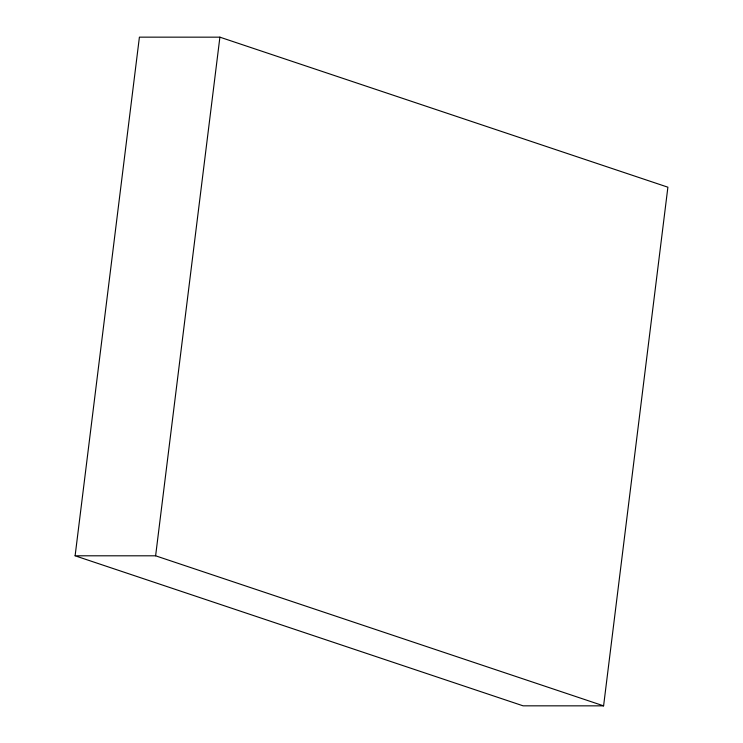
<?xml version="1.0" encoding="UTF-8"?>
<svg xmlns="http://www.w3.org/2000/svg" width="743" height="743" viewBox="0 0 743 743"><rect width="100%" height="100%" fill="white"/><g stroke="black" fill="none" stroke-linecap="round" stroke-linejoin="round"><path stroke-width="1.11" d="M75.108 555.801L139.405 37.15L219.9 37.169L667.892 187.199L603.595 705.85L523.1 705.831L75.108 555.801L155.612 555.81L603.595 705.85M155.612 555.81L219.9 37.169"/></g></svg>
